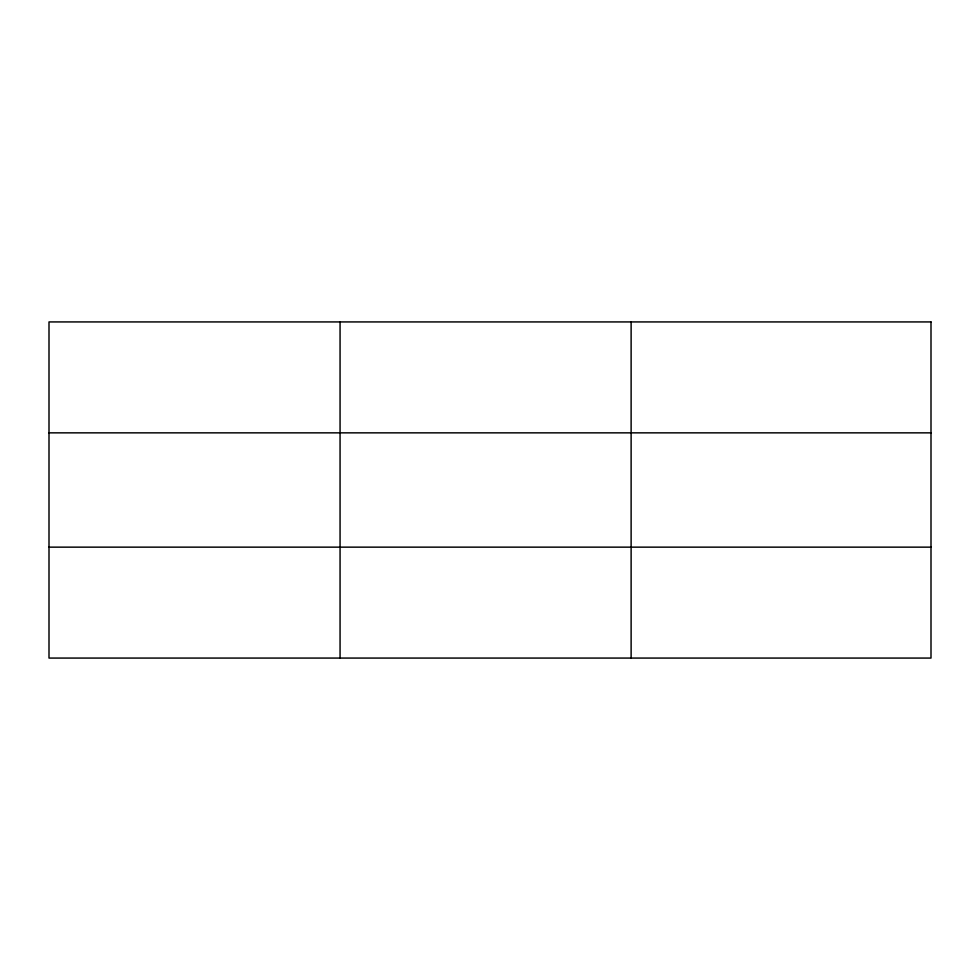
<?xml version="1.0" encoding="UTF-8"?>
<svg xmlns="http://www.w3.org/2000/svg" width="980" height="980" viewBox="0 0 980 980"><rect width="100%" height="100%" fill="white"/><g stroke="black" fill="none" stroke-linecap="round" stroke-linejoin="round"><path stroke-width="1.47" d="M340.06 658.07L340.06 321.93M631.12 658.07L631.12 321.93M49 432.854L931 432.854M49 547.146L931 547.146M931 321.93L931 658.07L49 658.07L49 321.93L931 321.93"/></g></svg>
